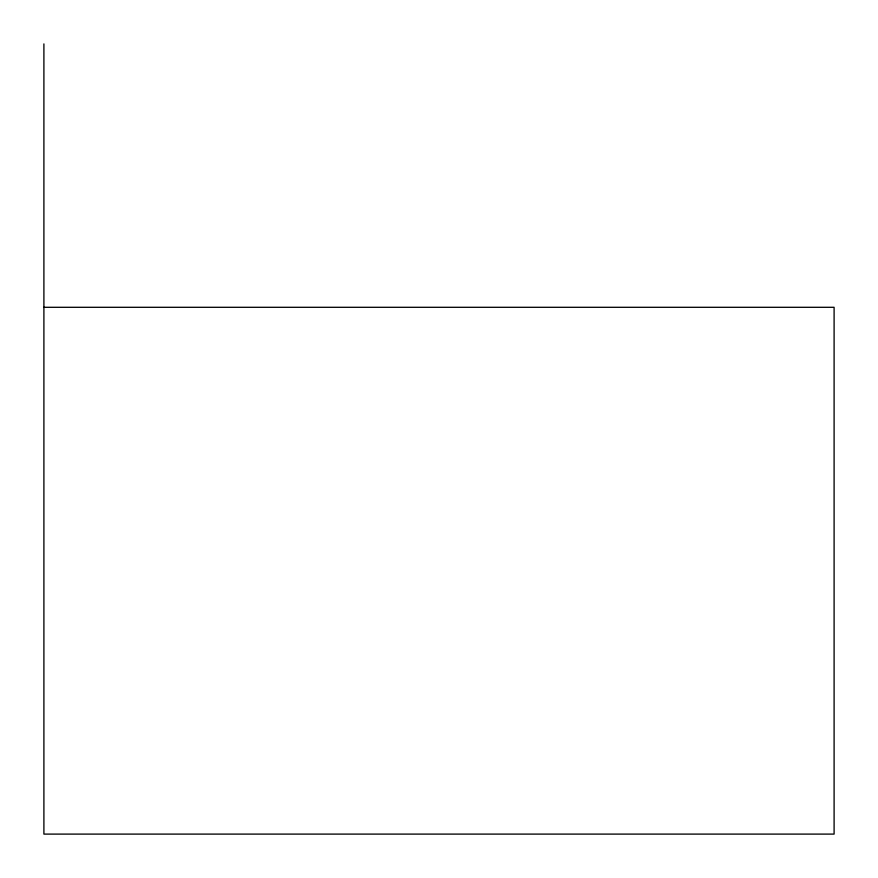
<?xml version="1.0" encoding="UTF-8"?>
<svg xmlns="http://www.w3.org/2000/svg" width="878" height="878" viewBox="0 0 878 878"><rect width="100%" height="100%" fill="white"/><g stroke="black" fill="none" stroke-linecap="round" stroke-linejoin="round"><path stroke-width="1.32" d="M43.9 307.3L834.1 307.3L834.1 834.1L43.9 834.1L43.9 43.9"/></g></svg>
